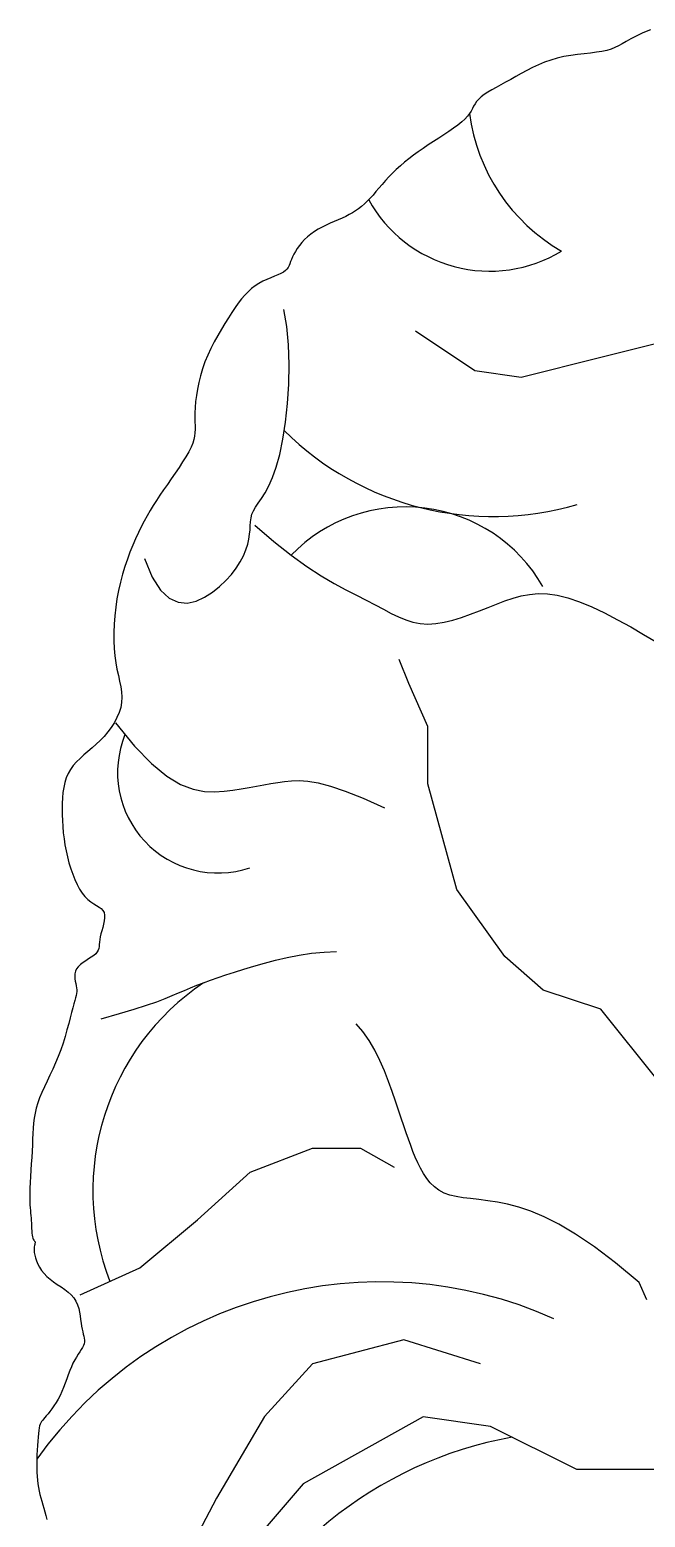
# Model space of a CAD drawing. Extents: x 532 to 1064, y 248 to 1333.
# Drawn here: x 602.3 to 719.4, y 1043.9 to 1327 of the extents above; entities that cross this region are included whole.
import ezdxf

# ---------------------------------------------------------------- set-up
doc = ezdxf.new("R2010")
doc.units = 0
doc.header["$LTSCALE"] = 10
doc.header["$MEASUREMENT"] = 0
for name, color, linetype in [('3', 3, 'CONTINUOUS'), ('4', 4, 'CONTINUOUS'), ('7', 7, 'CONTINUOUS')]:
    doc.layers.add(name, color=color, linetype=linetype)

msp = doc.modelspace()

# ---------------------------------------------------------------- linework, layer by layer
at = {"layer": '3'}
for centre, radius, start, end in [((721.24, 1315.7), 35.54, 187.5007, 240.1065), ((689.86, 1307.37), 26.31, 208.9121, 301.2794), ((690.53, 1290.9), 56.55, 225.2959, 286.3988), ((673.78, 1206), 30.21, 29.9097, 135.9537), ((638.19, 1185.64), 19.14, 157.8468, 288.3855), ((662.08, 1106.05), 47.72, 123.9842, 201.217), ((669.21, 1008.19), 80.49, 65.9162, 144.5219), ((707.46, 984.17), 76.1, 100.0804, 158.4845)]:
    msp.add_arc(centre, radius, start, end, dxfattribs=at)
at = {"layer": '4'}
for points in [[(720.45, 1327.02), (718.96, 1326.4), (717.72, 1325.82), (716.69, 1325.29), (715.82, 1324.8), (715.06, 1324.35), (714.36, 1323.96), (713.68, 1323.61), (712.95, 1323.31), (712.14, 1323.07), (711.21, 1322.87), (710.16, 1322.72), (709.02, 1322.58), (707.81, 1322.45), (706.55, 1322.3), (705.26, 1322.13), (703.98, 1321.9), (702.71, 1321.62), (701.47, 1321.25), (700.28, 1320.82), (699.13, 1320.33), (698.01, 1319.8), (696.92, 1319.25), (695.87, 1318.68), (694.85, 1318.11), (693.85, 1317.56), (692.89, 1317.03), (691.96, 1316.52), (691.08, 1316.03), (690.26, 1315.56), (689.51, 1315.11), (688.83, 1314.66), (688.24, 1314.22), (687.76, 1313.79), (687.37, 1313.35), (687.06, 1312.91), (686.8, 1312.47), (686.56, 1312.01), (686.3, 1311.54), (686, 1311.06), (685.62, 1310.55), (685.14, 1310.02), (684.53, 1309.46), (683.81, 1308.88), (682.99, 1308.28), (682.09, 1307.66), (681.14, 1307.03), (680.16, 1306.39), (679.16, 1305.74), (678.17, 1305.09), (677.21, 1304.44), (676.27, 1303.78), (675.37, 1303.13), (674.49, 1302.46), (673.65, 1301.79), (672.85, 1301.12), (672.08, 1300.43), (671.35, 1299.73), (670.66, 1299.02), (670.01, 1298.3), (669.39, 1297.59), (668.79, 1296.88), (668.22, 1296.2), (667.66, 1295.55), (667.11, 1294.93), (666.56, 1294.37), (666.02, 1293.85), (665.47, 1293.38), (664.91, 1292.95), (664.33, 1292.55), (663.73, 1292.19), (663.11, 1291.84), (662.46, 1291.5), (661.77, 1291.18), (661.05, 1290.85), (660.29, 1290.52), (659.52, 1290.17), (658.74, 1289.82), (657.97, 1289.44), (657.22, 1289.04), (656.5, 1288.6), (655.82, 1288.13), (655.19, 1287.62), (654.62, 1287.09), (654.11, 1286.53), (653.64, 1285.96), (653.23, 1285.39), (652.88, 1284.83), (652.58, 1284.29), (652.34, 1283.78), (652.14, 1283.31), (651.98, 1282.88), (651.84, 1282.48), (651.68, 1282.12), (651.5, 1281.78), (651.27, 1281.46), (650.98, 1281.16), (650.59, 1280.88), (650.11, 1280.62), (649.53, 1280.35), (648.88, 1280.08), (648.18, 1279.8), (647.45, 1279.48), (646.7, 1279.13), (645.95, 1278.73), (645.22, 1278.28), (644.53, 1277.75), (643.88, 1277.16), (643.25, 1276.5), (642.63, 1275.77), (642.02, 1274.98), (641.41, 1274.12), (640.78, 1273.19), (640.14, 1272.19), (639.48, 1271.12), (638.8, 1270), (638.12, 1268.82), (637.46, 1267.6), (636.82, 1266.35), (636.22, 1265.07), (635.68, 1263.78), (635.21, 1262.47), (634.81, 1261.17), (634.49, 1259.88), (634.24, 1258.62), (634.05, 1257.4), (633.91, 1256.24), (633.82, 1255.14), (633.77, 1254.12), (633.76, 1253.2), (633.77, 1252.38), (633.79, 1251.64), (633.79, 1250.96), (633.77, 1250.32), (633.71, 1249.68), (633.57, 1249.02), (633.35, 1248.32), (633.03, 1247.54), (632.59, 1246.68), (632.05, 1245.75), (631.43, 1244.75), (630.74, 1243.7), (630.02, 1242.63), (629.27, 1241.55), (628.53, 1240.48), (627.8, 1239.43), (627.12, 1238.41), (626.46, 1237.42), (625.84, 1236.45), (625.25, 1235.48), (624.67, 1234.49), (624.11, 1233.47), (623.56, 1232.42), (623.01, 1231.31), (622.47, 1230.13), (621.93, 1228.9), (621.41, 1227.59), (620.91, 1226.24), (620.43, 1224.82), (619.99, 1223.36), (619.59, 1221.85), (619.24, 1220.29), (618.94, 1218.7), (618.7, 1217.08), (618.51, 1215.46), (618.39, 1213.84), (618.32, 1212.26), (618.32, 1210.71), (618.38, 1209.23), (618.51, 1207.83), (618.71, 1206.51), (618.94, 1205.28), (619.2, 1204.12), (619.44, 1203.03), (619.65, 1201.97), (619.8, 1200.96), (619.87, 1199.96), (619.82, 1198.98), (619.65, 1198.01), (619.35, 1197.04), (618.94, 1196.08), (618.44, 1195.14), (617.86, 1194.23), (617.21, 1193.36), (616.5, 1192.52), (615.76, 1191.74), (614.98, 1191), (614.2, 1190.31), (613.42, 1189.64), (612.65, 1188.98), (611.92, 1188.33), (611.24, 1187.66), (610.63, 1186.96), (610.09, 1186.23), (609.65, 1185.44), (609.29, 1184.6), (609.02, 1183.72), (608.81, 1182.79), (608.66, 1181.81), (608.56, 1180.81), (608.51, 1179.76), (608.5, 1178.69), (608.51, 1177.59), (608.55, 1176.47), (608.63, 1175.33), (608.73, 1174.18), (608.87, 1173.02), (609.05, 1171.86), (609.26, 1170.71), (609.51, 1169.56), (609.81, 1168.43), (610.14, 1167.32), (610.51, 1166.26), (610.91, 1165.25), (611.35, 1164.3), (611.82, 1163.44), (612.32, 1162.68), (612.85, 1162.02), (613.41, 1161.48), (613.97, 1161.04), (614.52, 1160.66), (615.05, 1160.34), (615.53, 1160.03), (615.94, 1159.72), (616.26, 1159.38), (616.48, 1158.98), (616.59, 1158.5), (616.59, 1157.97), (616.52, 1157.38), (616.39, 1156.77), (616.23, 1156.14), (616.05, 1155.51), (615.89, 1154.91), (615.76, 1154.34), (615.67, 1153.82), (615.62, 1153.35), (615.58, 1152.92), (615.54, 1152.53), (615.47, 1152.16), (615.35, 1151.81), (615.16, 1151.48), (614.89, 1151.15), (614.51, 1150.82), (614.05, 1150.49), (613.55, 1150.16), (613.02, 1149.81), (612.49, 1149.45), (612.01, 1149.07), (611.58, 1148.67), (611.26, 1148.25), (611.04, 1147.8), (610.93, 1147.34), (610.9, 1146.86), (610.93, 1146.38), (611, 1145.91), (611.09, 1145.46), (611.18, 1145.03), (611.26, 1144.63), (611.29, 1144.26), (611.29, 1143.92), (611.24, 1143.56), (611.17, 1143.18), (611.05, 1142.74), (610.91, 1142.22), (610.73, 1141.6), (610.53, 1140.86), (610.3, 1139.97), (610.04, 1138.96), (609.75, 1137.85), (609.42, 1136.65), (609.07, 1135.41), (608.67, 1134.13), (608.24, 1132.85), (607.77, 1131.58), (607.26, 1130.35), (606.73, 1129.16), (606.19, 1128.01), (605.65, 1126.89), (605.13, 1125.8), (604.65, 1124.75), (604.22, 1123.73), (603.85, 1122.74), (603.57, 1121.77), (603.35, 1120.82), (603.19, 1119.87), (603.07, 1118.91), (602.99, 1117.94), (602.93, 1116.93), (602.89, 1115.87), (602.84, 1114.77), (602.78, 1113.59), (602.71, 1112.38), (602.63, 1111.15), (602.56, 1109.92), (602.49, 1108.72), (602.43, 1107.58), (602.38, 1106.51), (602.35, 1105.55), (602.35, 1104.71), (602.36, 1103.98), (602.38, 1103.34), (602.42, 1102.77), (602.46, 1102.26), (602.51, 1101.77), (602.56, 1101.31), (602.6, 1100.83), (602.63, 1100.34), (602.66, 1099.84), (602.68, 1099.33), (602.7, 1098.84), (602.73, 1098.38), (602.76, 1097.94), (602.81, 1097.56), (602.87, 1097.24), (602.94, 1096.99), (603.02, 1096.79), (603.1, 1096.64), (603.19, 1096.53), (603.26, 1096.45), (603.32, 1096.37), (603.36, 1096.3), (603.38, 1096.21), (603.36, 1096.11), (603.33, 1095.97), (603.28, 1095.8), (603.23, 1095.58), (603.19, 1095.33), (603.16, 1095.02), (603.17, 1094.67), (603.21, 1094.25), (603.3, 1093.77), (603.44, 1093.24), (603.63, 1092.67), (603.89, 1092.08), (604.21, 1091.48), (604.6, 1090.87), (605.07, 1090.28), (605.6, 1089.72), (606.22, 1089.19), (606.89, 1088.7), (607.59, 1088.21), (608.3, 1087.73), (608.99, 1087.25), (609.65, 1086.74), (610.24, 1086.2), (610.74, 1085.62), (611.13, 1084.99), (611.43, 1084.31), (611.66, 1083.61), (611.82, 1082.9), (611.93, 1082.19), (612.02, 1081.5), (612.1, 1080.84), (612.19, 1080.24), (612.3, 1079.69), (612.42, 1079.2), (612.53, 1078.75), (612.64, 1078.35), (612.72, 1077.97), (612.77, 1077.61), (612.77, 1077.25), (612.71, 1076.9), (612.57, 1076.55), (612.38, 1076.17), (612.14, 1075.78), (611.86, 1075.35), (611.55, 1074.89), (611.23, 1074.38), (610.9, 1073.82), (610.57, 1073.2), (610.26, 1072.51), (609.96, 1071.78), (609.67, 1071), (609.37, 1070.2), (609.08, 1069.39), (608.77, 1068.59), (608.44, 1067.8), (608.1, 1067.05), (607.73, 1066.35), (607.35, 1065.69), (606.95, 1065.08), (606.56, 1064.53), (606.18, 1064.03), (605.82, 1063.58), (605.49, 1063.19), (605.2, 1062.85), (604.95, 1062.57), (604.75, 1062.32), (604.58, 1062.09), (604.44, 1061.85), (604.33, 1061.59), (604.23, 1061.27), (604.15, 1060.88), (604.07, 1060.39), (603.99, 1059.8), (603.92, 1059.11), (603.85, 1058.35), (603.79, 1057.53), (603.74, 1056.66), (603.7, 1055.78), (603.67, 1054.9), (603.66, 1054.04), (603.67, 1053.22), (603.7, 1052.43), (603.75, 1051.66), (603.82, 1050.93), (603.9, 1050.22), (604.01, 1049.53), (604.13, 1048.86), (604.28, 1048.21), (604.44, 1047.56), (604.62, 1046.91), (604.81, 1046.26), (605.01, 1045.59), (605.21, 1044.91), (605.42, 1044.2), (605.62, 1043.46)], [(645.19, 1232.74), (648.79, 1229.6), (652.07, 1227), (655.06, 1224.85), (657.77, 1223.08), (660.23, 1221.63), (662.47, 1220.42), (664.5, 1219.38), (666.36, 1218.44), (668.05, 1217.55), (669.62, 1216.71), (671.1, 1215.93), (672.5, 1215.25), (673.88, 1214.69), (675.24, 1214.25), (676.63, 1213.98), (678.08, 1213.88), (679.6, 1213.98), (681.2, 1214.24), (682.84, 1214.65), (684.51, 1215.16), (686.2, 1215.75), (687.89, 1216.39), (689.55, 1217.04), (691.17, 1217.68), (692.75, 1218.29), (694.3, 1218.82), (695.85, 1219.25), (697.44, 1219.55), (699.09, 1219.69), (700.83, 1219.65), (702.7, 1219.4), (704.73, 1218.9), (706.92, 1218.15), (709.26, 1217.17), (711.7, 1216.01), (714.18, 1214.72), (716.68, 1213.34), (719.14, 1211.93), (721.51, 1210.52)], [(721.95, 1126.89), (710.98, 1140.57), (700.02, 1144.22), (692.71, 1150.61), (683.58, 1163.38), (678.1, 1183.45), (678.1, 1194.39), (674.44, 1202.6), (672.61, 1207.17)], [(718.31, 1088.54), (713.78, 1092.28), (709.77, 1095.32), (706.2, 1097.75), (703.03, 1099.65), (700.2, 1101.09), (697.67, 1102.15), (695.38, 1102.91), (693.27, 1103.45), (691.31, 1103.84), (689.49, 1104.13), (687.79, 1104.34), (686.22, 1104.52), (684.78, 1104.69), (683.46, 1104.91), (682.25, 1105.19), (681.17, 1105.58), (680.2, 1106.11), (679.33, 1106.76), (678.55, 1107.52), (677.86, 1108.38), (677.24, 1109.31), (676.67, 1110.31), (676.16, 1111.35), (675.69, 1112.42), (675.24, 1113.52), (674.82, 1114.64), (674.39, 1115.82), (673.97, 1117.06), (673.52, 1118.39), (673.04, 1119.82), (672.53, 1121.38), (671.96, 1123.07), (671.32, 1124.9), (670.62, 1126.85), (669.83, 1128.84), (668.96, 1130.84), (667.99, 1132.79), (666.92, 1134.63), (665.73, 1136.33), (664.42, 1137.82)], [(611.93, 1086.22), (623.27, 1091.33), (634.23, 1100.46), (644.28, 1109.58), (656.15, 1114.14), (665.29, 1114.14), (671.68, 1110.49)], [(719.76, 1085.29), (718.31, 1088.54)]]:
    msp.add_lwpolyline(points, dxfattribs=at)
at = {"layer": '7'}
for points in [[(624.18, 1226.35), (625.63, 1222.82), (627.21, 1220.35), (628.88, 1218.8), (630.59, 1218.03), (632.32, 1217.9), (634.01, 1218.27), (635.62, 1219), (637.12, 1219.97), (638.47, 1221.03), (639.67, 1222.16), (640.71, 1223.33), (641.61, 1224.53), (642.37, 1225.72), (642.99, 1226.89), (643.47, 1228.02), (643.82, 1229.09), (644.05, 1230.07), (644.18, 1230.98), (644.25, 1231.83), (644.3, 1232.62), (644.35, 1233.37), (644.44, 1234.09), (644.61, 1234.79), (644.89, 1235.47), (645.3, 1236.17), (645.82, 1236.92), (646.44, 1237.8), (647.11, 1238.87), (647.83, 1240.18), (648.55, 1241.79), (649.25, 1243.78), (649.91, 1246.19), (650.5, 1249.07), (650.99, 1252.33), (651.37, 1255.87), (651.61, 1259.56), (651.68, 1263.31), (651.56, 1267.01), (651.23, 1270.54), (650.67, 1273.79)], [(757.59, 1245.75), (736.17, 1250.78), (731.13, 1269.65), (710.98, 1264.62), (695.86, 1260.85), (687.04, 1262.11), (675.71, 1269.65)], [(618.66, 1195.07), (622.25, 1190.64), (625.49, 1187.32), (628.41, 1184.95), (631.04, 1183.38), (633.41, 1182.47), (635.56, 1182.05), (637.52, 1181.98), (639.33, 1182.11), (641.01, 1182.3), (642.59, 1182.52), (644.08, 1182.76), (645.51, 1183.02), (646.87, 1183.27), (648.2, 1183.52), (649.52, 1183.74), (650.83, 1183.93), (652.16, 1184.07), (653.61, 1184.11), (655.25, 1183.99), (657.2, 1183.65), (659.54, 1183.03), (662.37, 1182.07), (665.77, 1180.72), (669.86, 1178.91)], [(615.96, 1138.77), (619.4, 1139.74), (622.24, 1140.59), (624.58, 1141.34), (626.5, 1142.01), (628.09, 1142.62), (629.45, 1143.17), (630.65, 1143.68), (631.79, 1144.17), (632.95, 1144.65), (634.15, 1145.13), (635.41, 1145.61), (636.74, 1146.1), (638.16, 1146.6), (639.67, 1147.11), (641.3, 1147.64), (643.06, 1148.2), (644.96, 1148.78), (646.98, 1149.36), (649.1, 1149.93), (651.32, 1150.44), (653.61, 1150.89), (655.95, 1151.24), (658.33, 1151.46), (660.72, 1151.54)], [(688.13, 1073.09), (673.51, 1077.65), (656.15, 1073.09), (647.02, 1063.05), (637.88, 1047.54), (626.92, 1026.56)], [(757.59, 1031.98), (738.4, 1044.75), (721.96, 1052.96), (706.43, 1052.96), (689.99, 1061.17), (677.2, 1062.99), (654.36, 1050.22), (637.91, 1031.06)]]:
    msp.add_lwpolyline(points, dxfattribs=at)

doc.saveas('drawing.dxf')
